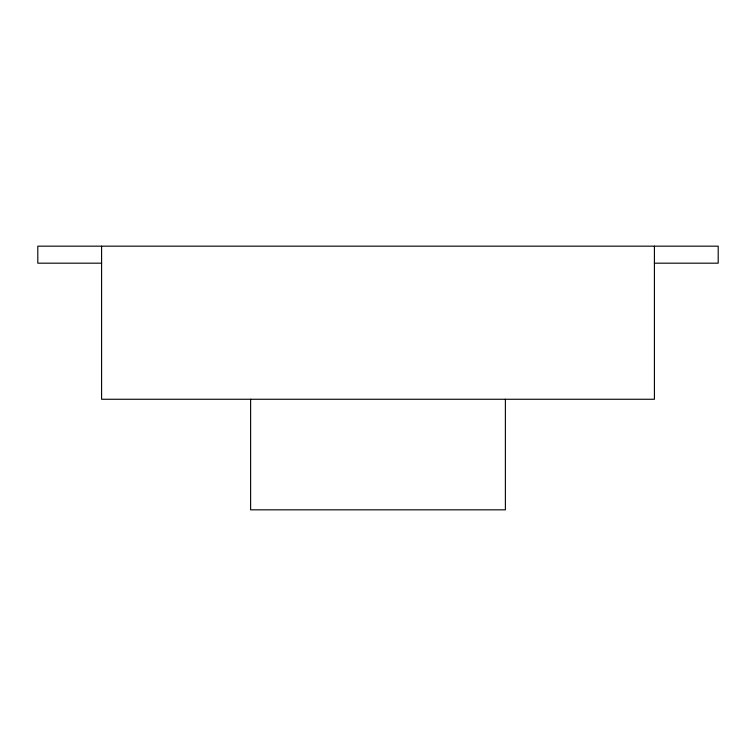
<?xml version="1.0" encoding="UTF-8"?>
<svg xmlns="http://www.w3.org/2000/svg" width="756" height="756" viewBox="0 0 756 756"><rect width="100%" height="100%" fill="white"/><g stroke="black" fill="none" stroke-linecap="round" stroke-linejoin="round"><path stroke-width="1.13" d="M101.587 263.183L37.8 263.183L37.8 246.172L718.2 246.172L718.2 263.183L654.413 263.183M654.413 246.172L654.413 399.262L101.587 399.262L101.587 246.172M505.386 399.262L505.386 509.827L250.614 509.827L250.614 399.262"/></g></svg>
